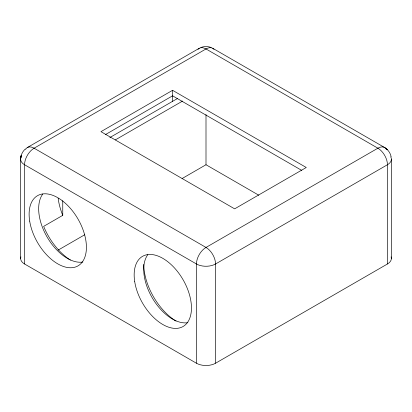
<?xml version="1.0" encoding="UTF-8"?>
<svg xmlns="http://www.w3.org/2000/svg" width="412" height="412" viewBox="0 0 412 412"><rect width="100%" height="100%" fill="white"/><g stroke="black" fill="none" stroke-linecap="round" stroke-linejoin="round"><path stroke-width="0.62" d="M391.4 258.473L391.4 159.228M20.672 158.424C20.888 154.809 22.619 151.348 25.353 148.984M20.863 157.054L21.12 155.576L20.6 159.228L20.6 258.473M27.352 147.532L199.248 48.292M172.577 90.31L100.955 131.66L234.649 208.848L306.271 167.499L172.577 90.31L172.577 101.337M105.395 134.611L172.577 95.821L301.816 170.439M109.839 137.557L177.572 98.453M115.355 139.884L182.645 101.038M62.753 200.768L62.753 215.347L43.657 226.373A47.267 27.29 60 0 0 70.395 260.075M58.113 250.125L84.795 234.716M182.094 178.545L206 164.743L258.818 195.237M20.888 256.872A13.503 7.797 0 0 0 24.555 263.984L196.452 363.229A13.503 7.797 0 0 0 215.548 363.229L387.445 263.984A13.503 7.797 0 0 0 391.112 256.872M200.829 47.514C204.131 46.206 207.869 46.206 211.171 47.514M212.752 48.292L384.648 147.532C387.955 149.582 390.437 152.919 391.142 156.771M385.308 147.996L387.553 149.808L386.394 148.845M387.445 263.984L387.445 164.743A13.503 7.797 0 0 0 390.761 156.864M215.548 363.229L215.548 263.984A13.503 7.797 60 0 0 206 247.442L34.103 148.202A13.503 7.797 60 0 0 25.621 149.268M206 114.567L206 164.743M196.452 363.229L196.452 263.984A13.503 7.797 -60 0 1 206 247.442L377.897 148.202A13.503 7.797 -60 0 1 386.379 149.268M24.555 263.984L24.555 164.743A13.503 7.797 0 0 1 21.239 156.864M213.993 49.337A13.503 7.797 -60 0 0 206 48.956A13.503 7.797 60 0 0 198.007 49.337M82.843 262.027A40.515 23.391 60 0 1 47.39 237.528A40.515 23.391 60 0 1 42.75 194.057M62.753 215.347A47.267 27.29 60 0 1 58.159 198.311M187.893 322.678A40.515 23.391 60 0 1 152.435 298.175A40.515 23.391 60 0 1 147.795 254.709M176.006 321.077A47.267 27.29 60 0 1 143.716 264.406M206 48.956L34.103 148.202A13.503 7.797 -60 0 0 24.555 164.743L196.452 263.984A13.503 7.797 0 0 0 215.548 263.984L387.445 164.743A13.503 7.797 60 0 0 377.897 148.202L206 48.956M29.679 221.09A40.515 23.391 60 0 0 76.704 266.533A40.515 23.391 60 0 0 66.914 204.707A40.515 23.391 60 0 0 29.679 221.09M134.724 281.736A40.515 23.391 60 0 0 181.749 327.179A40.515 23.391 60 0 0 171.958 265.359A40.515 23.391 60 0 0 134.724 281.736"/></g></svg>
